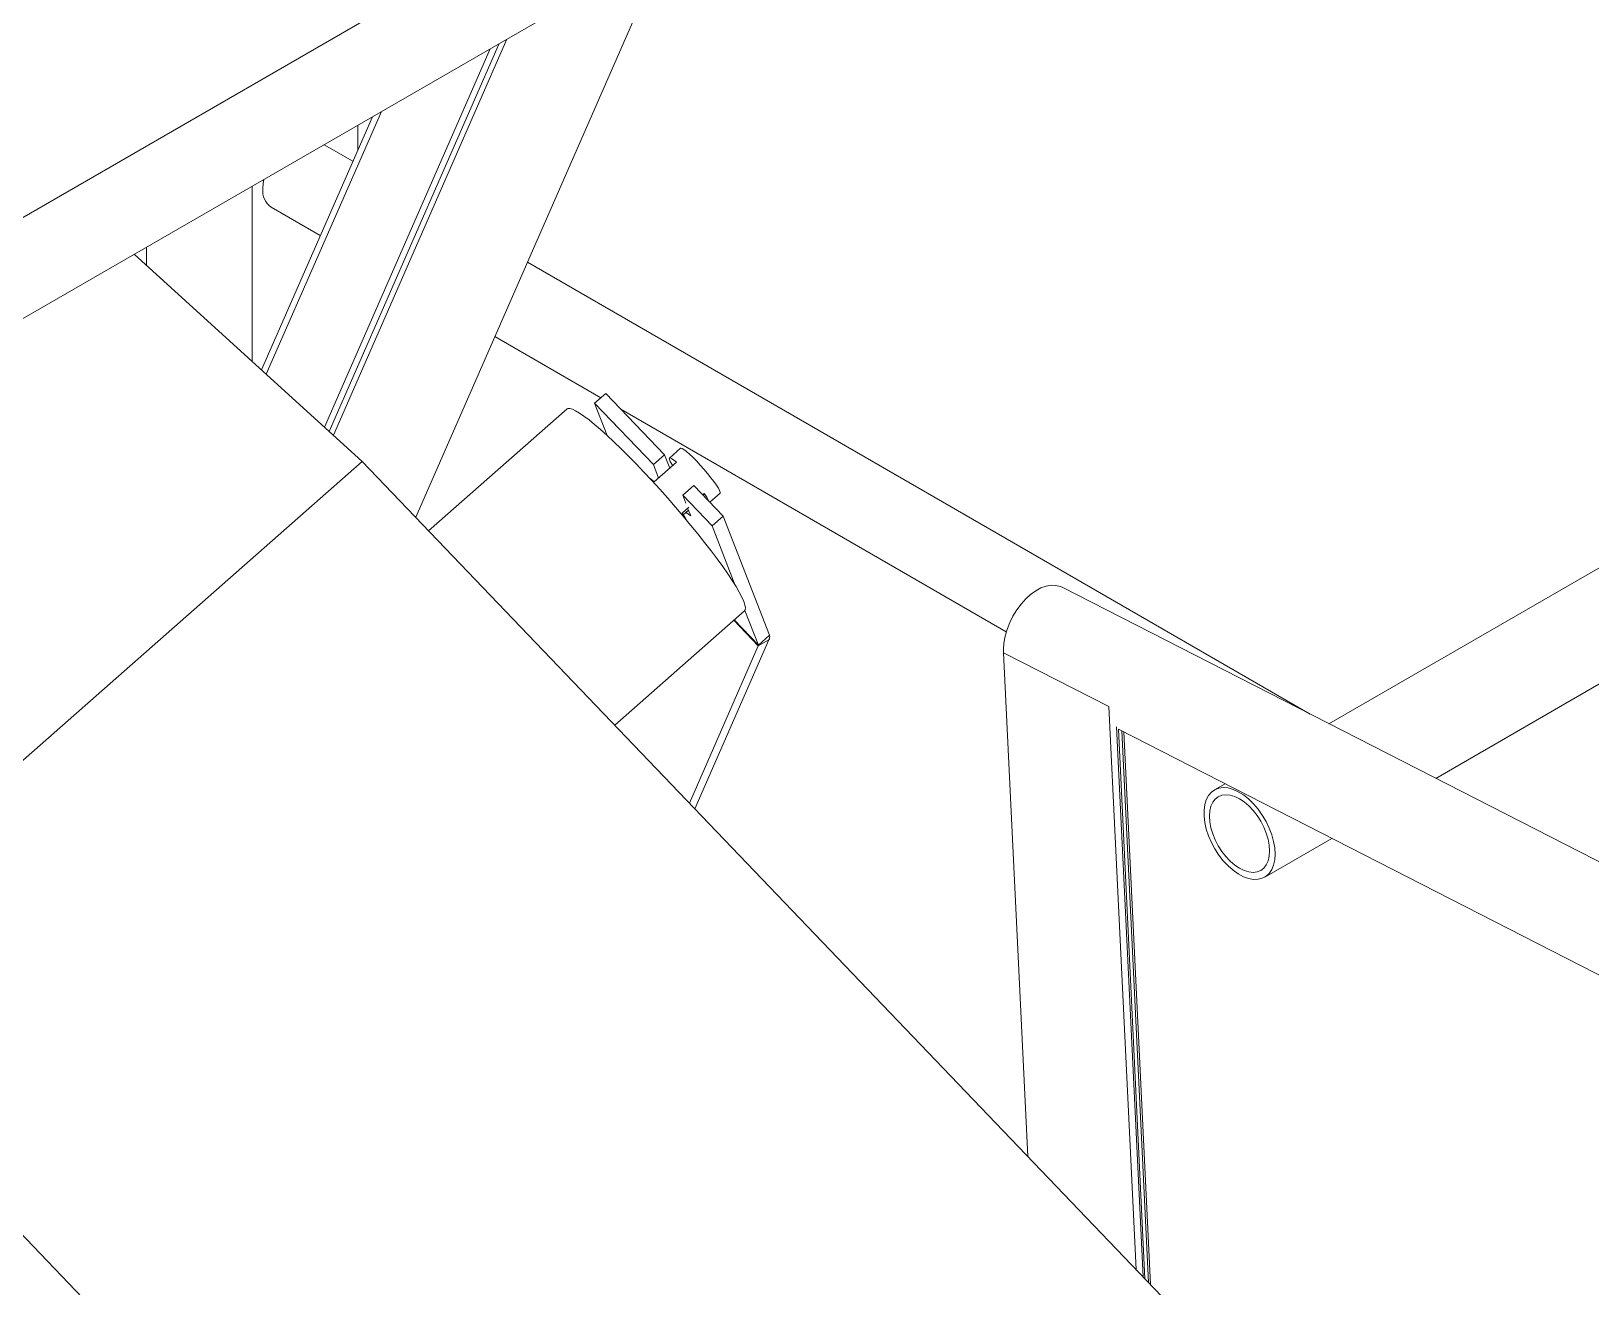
# Model space of a CAD drawing. Header units: millimetres. Extents: x 26816 to 90584, y 11074 to 56542.
# Drawn here: x 50010 to 50532, y 40034 to 40454 of the extents above; entities that cross this region are included whole.
import ezdxf

# ---------------------------------------------------------------- set-up
doc = ezdxf.new("R2010")
doc.units = ezdxf.units.MM
doc.layers.add('MAU_XANH', color=5, linetype='Continuous')

msp = doc.modelspace()

# ---------------------------------------------------------------- linework, layer by layer
at = {"layer": 'MAU_XANH', "linetype": 'Continuous', "lineweight": 0}
for p, q in [((49375.92, 40027.5), (50430.93, 40636.54)), ((49356.06, 39982.19), (50411.06, 40591.23)), ((50222.37, 40482.3), (50138.77, 40291.63)), ((50166.77, 40450.21), (50109.84, 40320.34)), ((50169.33, 40451.68), (50111.2, 40319.1)), ((50163.75, 40448.46), (50108.22, 40321.81)), ((50124.26, 40425.66), (50087.13, 40340.98)), ((50127.28, 40427.41), (50088.74, 40339.51)), ((50119.4, 40422.86), (50119.4, 40414.58)), ((50117.73, 40410.77), (50108.1, 40416.33)), ((50084.04, 40402.45), (50084.04, 40343.78)), ((50751.32, 40399.61), (50444.56, 40222.51)), ((50090.37, 40395.39), (50106.82, 40385.89)), ((50044.56, 40379.65), (50120.85, 40310.34)), ((50048.69, 40382.04), (50048.69, 40375.9)), ((50438.3, 40225.71), (50176.21, 40377.02)), ((50480.31, 40204.24), (50776.59, 40375.28)), ((50165.3, 40352.14), (50200.79, 40331.65)), ((50198.68, 40329.8), (50202.41, 40333.08)), ((50222.08, 40312.55), (50202.41, 40333.08)), ((50189.44, 40327.88), (50143.11, 40287.1)), ((50198.68, 40329.8), (50202.88, 40319.01)), ((50218.35, 40309.27), (50198.68, 40329.8)), ((50207.48, 40327.78), (50336.53, 40253.28)), ((50227.46, 40314.72), (50223.74, 40311.45)), ((49924.55, 40137.54), (50120.85, 40310.34)), ((50120.85, 40310.34), (67229.5, 22451.6)), ((50218.35, 40309.27), (50222.08, 40312.55)), ((50220.12, 40304.74), (50218.35, 40309.27)), ((50218.67, 40303.46), (50226.12, 40310.02)), ((50223.84, 40308.01), (50222.08, 40312.55)), ((50228.19, 40299), (50231.91, 40302.28)), ((50238.02, 40288.74), (50228.19, 40299)), ((50228.19, 40299), (50229.23, 40296.33)), ((50241.75, 40292.02), (50231.91, 40302.28)), ((50235.42, 40299.58), (50234.92, 40299.14)), ((50235.42, 40299.58), (50235.11, 40298.94)), ((50237.26, 40296.7), (50240.68, 40299.71)), ((50230.21, 40294.99), (50227.97, 40293.02)), ((50228.39, 40292.42), (50230.15, 40293.97)), ((50229.95, 40294.47), (50230.87, 40292.11)), ((50238.02, 40288.74), (50241.75, 40292.02)), ((50238.02, 40288.74), (50245.76, 40268.84)), ((50241.75, 40292.02), (50257.27, 40252.13)), ((52004.98, 39425.09), (50355.18, 40268.19)), ((50205.43, 40222.05), (50248.91, 40260.33)), ((50245.31, 40257.16), (50253.5, 40248.6)), ((50253.54, 40248.85), (50245.46, 40257.29)), ((50249.02, 40260.46), (50253.54, 40248.85)), ((50253.54, 40248.85), (50257.27, 40252.13)), ((50253.5, 40248.6), (50230.42, 40195.96)), ((50257.04, 40250.64), (50232.24, 40194.07)), ((50253.5, 40248.6), (50257.04, 40250.64)), ((50370.9, 40228.27), (50335.6, 40246.3)), ((50335.6, 40246.3), (50343.75, 40077.67)), ((50370.9, 40228.27), (50380, 40039.82)), ((50373.41, 40221.44), (50382.3, 40037.43)), ((50382.96, 40036.74), (50374.07, 40220.74)), ((50374.07, 40220.69), (51160.79, 39818.65)), ((50375.2, 40220.11), (50384.11, 40035.53)), ((50384.77, 40034.85), (50375.84, 40219.79)), ((50409.78, 40202.44), (50406.19, 40200.37)), ((50423.04, 40171.18), (50445.54, 40184.17)), ((49924.55, 40137.54), (68059.44, 21207.58))]:
    msp.add_line(p, q, dxfattribs=at)
at = {"layer": 'MAU_XANH', "linetype": 'Continuous', "lineweight": 0, "flags": 128}
for points in [[(50087.92, 40404.69), (50087.71, 40403.46), (50087.58, 40401.57)], [(50248.91, 40260.33), (50249.13, 40260.69), (50249.19, 40261.36), (50249.02, 40262.29), (50248.61, 40263.47), (50247.97, 40264.89), (50247.11, 40266.54), (50246.03, 40268.41), (50244.73, 40270.47), (50243.24, 40272.72), (50241.56, 40275.14), (50239.7, 40277.71), (50237.69, 40280.4), (50235.52, 40283.2), (50233.23, 40286.09), (50230.83, 40289.04), (50228.34, 40292.03), (50225.78, 40295.03), (50223.17, 40298.03), (50220.52, 40301), (50217.86, 40303.91), (50215.22, 40306.75), (50212.6, 40309.49), (50210.04, 40312.11), (50207.55, 40314.58), (50205.15, 40316.9), (50202.85, 40319.04), (50200.69, 40320.98), (50198.67, 40322.71), (50196.81, 40324.22), (50195.13, 40325.49), (50193.63, 40326.52), (50192.34, 40327.3), (50191.25, 40327.81), (50190.39, 40328.06), (50189.74, 40328.04), (50189.44, 40327.88)], [(50240.68, 40299.71), (50240.68, 40299.71), (50240.73, 40300.01), (50240.55, 40300.57), (50240.12, 40301.36), (50239.48, 40302.37), (50238.65, 40303.56), (50237.64, 40304.87), (50236.51, 40306.27), (50235.29, 40307.71), (50234.03, 40309.12), (50232.77, 40310.47), (50231.55, 40311.7), (50230.43, 40312.77), (50229.44, 40313.64), (50228.61, 40314.28), (50227.98, 40314.66), (50227.58, 40314.77), (50227.46, 40314.72)], [(50224.85, 40308.9), (50224.51, 40309.43), (50223.99, 40310.35), (50223.71, 40311.01), (50223.7, 40311.39), (50223.95, 40311.48), (50224.45, 40311.28), (50225.18, 40310.78), (50226.12, 40310.02)], [(50217.25, 40304.57), (50217.73, 40304.23), (50218.67, 40303.46)], [(50230.87, 40292.11), (50230.13, 40292.63), (50229.36, 40293.27)], [(50355.18, 40268.19), (50354.61, 40268.44), (50353.14, 40268.83), (50351.55, 40268.88), (50349.87, 40268.59), (50348.14, 40267.98), (50346.4, 40267.05), (50344.68, 40265.83), (50343.02, 40264.33), (50341.46, 40262.6), (50340.03, 40260.67), (50338.76, 40258.58), (50337.67, 40256.37), (50336.79, 40254.1), (50336.14, 40251.8), (50335.74, 40249.54), (50335.58, 40247.35), (50335.6, 40246.3)], [(50426.53, 40178.9), (50426.4, 40180.97), (50426.02, 40183.15), (50425.4, 40185.39), (50424.55, 40187.63), (50423.49, 40189.83), (50422.24, 40191.95), (50420.82, 40193.93), (50419.27, 40195.75), (50417.63, 40197.34), (50415.92, 40198.7), (50414.18, 40199.77), (50412.45, 40200.55), (50410.77, 40201.02), (50409.17, 40201.15), (50407.68, 40200.97), (50406.34, 40200.45), (50405.18, 40199.63), (50404.22, 40198.51), (50403.49, 40197.11), (50402.98, 40195.48), (50402.73, 40193.64), (50402.73, 40191.63), (50402.98, 40189.5), (50403.49, 40187.28), (50404.22, 40185.04), (50405.18, 40182.81), (50406.34, 40180.64), (50407.68, 40178.59), (50409.17, 40176.68), (50410.77, 40174.97), (50412.45, 40173.49), (50414.18, 40172.28), (50415.92, 40171.34), (50417.63, 40170.72), (50419.27, 40170.42), (50420.82, 40170.45), (50422.24, 40170.8), (50423.49, 40171.47), (50424.55, 40172.45), (50425.4, 40173.71), (50426.02, 40175.22), (50426.4, 40176.97), (50426.53, 40178.9)], [(50424.69, 40179.96), (50424.57, 40181.85), (50424.2, 40183.84), (50423.59, 40185.87), (50422.77, 40187.91), (50421.74, 40189.89), (50420.54, 40191.77), (50419.19, 40193.5), (50417.73, 40195.04), (50416.19, 40196.36), (50414.61, 40197.41), (50413.04, 40198.18), (50411.5, 40198.64), (50410.04, 40198.78), (50408.69, 40198.61), (50407.49, 40198.11), (50406.46, 40197.32), (50405.64, 40196.24), (50405.03, 40194.9), (50404.66, 40193.34), (50404.54, 40191.59), (50404.66, 40189.7), (50405.03, 40187.71), (50405.64, 40185.67), (50406.46, 40183.64), (50407.49, 40181.66), (50408.69, 40179.78), (50410.04, 40178.05), (50411.5, 40176.5), (50413.04, 40175.19), (50414.61, 40174.14), (50416.19, 40173.37), (50417.73, 40172.91), (50419.19, 40172.77), (50420.54, 40172.94), (50421.74, 40173.43), (50422.77, 40174.23), (50423.59, 40175.31), (50424.2, 40176.65), (50424.57, 40178.21), (50424.69, 40179.96)]]:
    msp.add_lwpolyline(points, dxfattribs=at)
at = {"layer": 'MAU_XANH', "linetype": 'Continuous', "lineweight": 0}
for centre, radius, start, end in [((50094.21, 40400.85), 6.67, 173.7855, 234.9023), ((50225.32, 40291.89), 12.69, 23.9998, 37.2699), ((50216.03, 40284.15), 14.88, 26.7246, 36.6324), ((50255.2, 40251.68), 2.11, 330.4769, 12.19), ((50253.2, 40248.77), 0.351, 330.4769, 12.19)]:
    msp.add_arc(centre, radius, start, end, dxfattribs=at)

doc.saveas('drawing.dxf')
